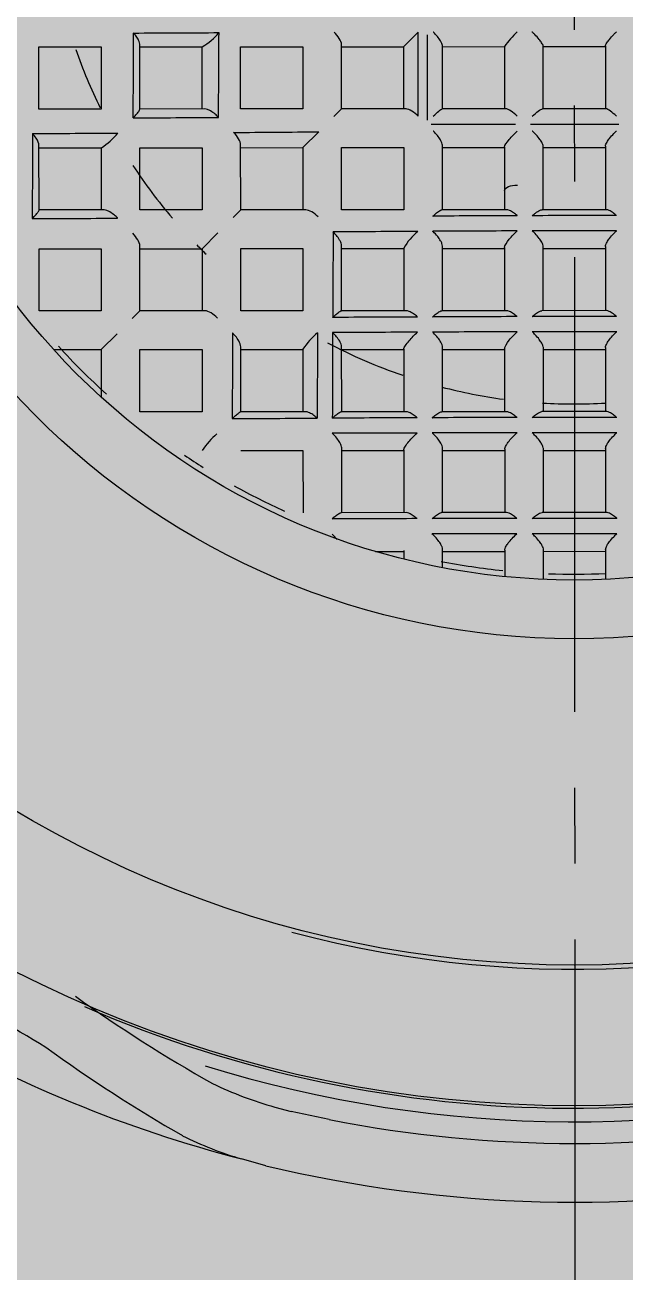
# Model space of a CAD drawing. Header units: millimetres. Extents: x 307301 to 459443, y -2888111 to -2805601.
# Drawn here: x 322624.51 to 322629.46, y -2813144.45 to -2813134.17 of the extents above; entities that cross this region are included whole.
import ezdxf

# ---------------------------------------------------------------- set-up
doc = ezdxf.new("R2010")
doc.units = ezdxf.units.MM
doc.header["$LTSCALE"] = 10
doc.header["$MEASUREMENT"] = 0
doc.linetypes.add('CENTER2', pattern=[1.125, 0.75, -0.125, 0.125, -0.125])
for name, color, linetype in [('$DDT_AUDIT_GENERATED_(131)', 7, 'Continuous'), ('$DDT_AUDIT_GENERATED_(159)', 7, 'Continuous'), ('$DDT_AUDIT_GENERATED_(15E)', 7, 'Continuous'), ('$DDT_AUDIT_GENERATED_(224)', 7, 'Continuous'), ('$DDT_AUDIT_GENERATED_(77)', 7, 'Continuous'), ('$DDT_AUDIT_GENERATED_(7E)', 7, 'Continuous'), ('$DDT_AUDIT_GENERATED_(901)', 7, 'Continuous'), ('$DDT_AUDIT_GENERATED_(E33)', 7, 'Continuous'), ('BMA  furniture', 6, 'Continuous'), ('Default', 7, 'Continuous'), ('Furniture - Plan', 3, 'Continuous')]:
    doc.layers.add(name, color=color, linetype=linetype)

# ---------------------------------------------------------------- blocks, each defined once
blk = doc.blocks.new('TUFTUFTU')
at = {"layer": 'Furniture - Plan', "ltscale": 0.01}
h = blk.add_hatch(color=250, dxfattribs=at)
h.dxf.hatch_style = 1
h.set_gradient(color1=(51, 51, 51), color2=(105, 105, 105), one_color=1, tint=0.41, name='INVCYLINDER')
edge = h.paths.add_edge_path()
edge.add_arc((1413476.938, -245799), 296.526, 0, 360)
at = {"layer": '$DDT_AUDIT_GENERATED_(131)', "color": 6, "linetype": 'Continuous'}
for radius, start, end in [(20.547, 342.7617, 16.6791), (11.517, 357.8745, 2.6032), (11.517, 348.9983, 354.1368), (11.517, 330.839, 335.462), (11.517, 326.0609, 327.886), (11.517, 312.3534, 317.9087)]:
    blk.add_arc((1413476.938, -245799), radius, start, end, dxfattribs=at)
at = {"layer": '$DDT_AUDIT_GENERATED_(159)', "color": 6, "linetype": 'Continuous'}
for start, end in [(356.5518, 3.3828), (345.4677, 352.2986), (332.1456, 341.0321), (314.3366, 315.7705), (303.2509, 310.4188), (289.192, 296.0635)]:
    blk.add_arc((1413476.938, -245799), 8.71, start, end, dxfattribs=at)
at = {"layer": '$DDT_AUDIT_GENERATED_(15E)', "color": 3, "linetype": 'Continuous'}
for radius in [295.946, 295.558]:
    blk.add_circle((1413476.938, -245799), radius, dxfattribs=at)
at = {"layer": '$DDT_AUDIT_GENERATED_(224)', "color": 3, "linetype": 'Continuous'}
for radius in [300, 296.526, 296.132]:
    blk.add_circle((1413476.938, -245799), radius, dxfattribs=at)
at = {"layer": '$DDT_AUDIT_GENERATED_(77)', "color": 6, "linetype": 'Continuous'}
for radius in [20.285, 17.962, 12.581]:
    blk.add_circle((1413476.938, -245799), radius, dxfattribs=at)
for radius, start, end in [(18.03, 345.0261, 285.0261), (20.323, 336.5698, 22.8533)]:
    blk.add_arc((1413476.938, -245799), radius, start, end, dxfattribs=at)
at = {"layer": '$DDT_AUDIT_GENERATED_(7E)', "color": 6, "linetype": 'Continuous'}
for p, q in [((1413497.448, -245803.042), (1413497.314, -245803.671)), ((1413497.242, -245803.939), (1413497.314, -245803.671)), ((1413498.209, -245804.091), (1413498.331, -245803.551)), ((1413498.209, -245804.091), (1413498.097, -245804.49))]:
    blk.add_line(p, q, dxfattribs=at)
for radius in [62.905, 61.937]:
    blk.add_circle((1413476.938, -245799), radius, dxfattribs=at)
for centre, radius, start, end in [((1413476.938, -245799), 21.872, 347.9893, 12.0628), ((1413476.938, -245799), 20.904, 348.8514, 11.2007), ((1413491.172, -245802.242), 6.303, 334.3562, 344.3815), ((1413476.938, -245799), 21.86, 314.5973, 345.4548), ((1413492.276, -245802.766), 6.071, 333.5983, 343.5089), ((1413474.523, -245792.359), 25.646, 324.5503, 330.5445), ((1413475.424, -245792.652), 25.71, 324.1255, 330.1068), ((1413533.217, -245830.019), 43.166, 148.8954, 151.5065)]:
    blk.add_arc(centre, radius, start, end, dxfattribs=at)
at = {"layer": '$DDT_AUDIT_GENERATED_(901)', "color": 6, "linetype": 'Continuous'}
for p, q in [((1413481.032, -245799.722), (1413481.032, -245798.266)), ((1413479.745, -245798.486), (1413480.78, -245798.485)), ((1413479.755, -245799.512), (1413479.754, -245798.486)), ((1413480.78, -245798.475), (1413480.781, -245799.521)), ((1413481.397, -245798.485), (1413482.175, -245798.485)), ((1413481.419, -245799.511), (1413481.419, -245798.485)), ((1413482.175, -245798.485), (1413482.445, -245798.485)), ((1413482.445, -245798.464), (1413482.445, -245799.531)), ((1413483.053, -245798.484), (1413484.109, -245798.484)), ((1413483.084, -245799.51), (1413483.084, -245798.484)), ((1413484.109, -245798.462), (1413484.11, -245799.532)), ((1413484.718, -245798.484), (1413485.774, -245798.483)), ((1413484.749, -245799.509), (1413484.748, -245798.484)), ((1413485.774, -245798.461), (1413485.774, -245799.532)), ((1413486.384, -245798.483), (1413487.439, -245798.482)), ((1413486.413, -245799.509), (1413486.413, -245798.483)), ((1413487.439, -245798.459), (1413487.439, -245799.531)), ((1413488.049, -245798.482), (1413488.545, -245798.482)), ((1413488.078, -245799.508), (1413488.077, -245798.482)), ((1413480.781, -245799.511), (1413479.745, -245799.512)), ((1413482.175, -245799.511), (1413481.397, -245799.511)), ((1413482.445, -245799.51), (1413482.175, -245799.511)), ((1413484.11, -245799.51), (1413483.053, -245799.51)), ((1413485.774, -245799.509), (1413484.719, -245799.509)), ((1413487.439, -245799.508), (1413486.384, -245799.509)), ((1413488.545, -245799.508), (1413488.049, -245799.508)), ((1413481.033, -245801.359), (1413481.033, -245799.967)), ((1413479.753, -245800.15), (1413480.781, -245800.15)), ((1413479.756, -245801.176), (1413479.755, -245800.15)), ((1413480.781, -245800.128), (1413480.782, -245801.178)), ((1413481.41, -245800.15), (1413482.135, -245800.149)), ((1413481.42, -245801.176), (1413481.42, -245800.15)), ((1413482.135, -245800.149), (1413482.446, -245800.149)), ((1413482.446, -245800.115), (1413482.446, -245801.183)), ((1413483.067, -245800.149), (1413484.11, -245800.148)), ((1413483.085, -245801.175), (1413483.084, -245800.149)), ((1413484.11, -245800.116), (1413484.111, -245801.186)), ((1413484.73, -245800.148), (1413485.775, -245800.148)), ((1413484.749, -245801.174), (1413484.749, -245800.148)), ((1413485.775, -245800.116), (1413485.775, -245801.187)), ((1413486.393, -245800.147), (1413487.439, -245800.147)), ((1413486.414, -245801.173), (1413486.413, -245800.147)), ((1413487.439, -245800.116), (1413487.44, -245801.188)), ((1413488.057, -245800.147), (1413488.499, -245800.146)), ((1413488.079, -245801.172), (1413488.078, -245800.147)), ((1413480.782, -245801.176), (1413479.734, -245801.176)), ((1413481.662, -245801.175), (1413481.381, -245801.176)), ((1413482.446, -245801.175), (1413481.662, -245801.175)), ((1413484.111, -245801.174), (1413483.044, -245801.175)), ((1413485.775, -245801.174), (1413484.711, -245801.174)), ((1413487.44, -245801.173), (1413486.377, -245801.173)), ((1413488.352, -245801.172), (1413488.043, -245801.173)), ((1413479.559, -245801.428), (1413480.97, -245801.427)), ((1413480.901, -245801.573), (1413479.514, -245801.574)), ((1413479.756, -245801.815), (1413479.514, -245801.574)), ((1413479.756, -245801.815), (1413480.782, -245801.815)), ((1413479.756, -245802.841), (1413479.756, -245801.815)), ((1413480.782, -245801.776), (1413480.782, -245802.409)), ((1413481.421, -245801.814), (1413482.446, -245801.814)), ((1413481.421, -245802.84), (1413481.421, -245801.814)), ((1413482.446, -245801.814), (1413482.447, -245802.84)), ((1413483.078, -245801.813), (1413484.111, -245801.813)), ((1413483.086, -245802.839), (1413483.085, -245801.813)), ((1413484.111, -245801.772), (1413484.111, -245802.843)), ((1413484.74, -245801.813), (1413485.776, -245801.812)), ((1413484.75, -245802.839), (1413484.75, -245801.813)), ((1413485.775, -245801.773), (1413485.776, -245802.845)), ((1413486.402, -245801.812), (1413487.44, -245801.812)), ((1413486.415, -245802.838), (1413486.414, -245801.812)), ((1413487.44, -245801.774), (1413487.441, -245802.847)), ((1413488.065, -245801.811), (1413488.206, -245801.811)), ((1413488.079, -245802.281), (1413488.079, -245801.811)), ((1413480.782, -245802.409), (1413480.782, -245802.84)), ((1413480.351, -245802.841), (1413479.718, -245802.841)), ((1413480.782, -245802.84), (1413480.351, -245802.841)), ((1413480.907, -245802.965), (1413480.782, -245802.84)), ((1413482.447, -245802.84), (1413481.421, -245802.84)), ((1413484.111, -245802.839), (1413483.039, -245802.839)), ((1413485.776, -245802.838), (1413484.706, -245802.839)), ((1413487.441, -245802.837), (1413486.372, -245802.838)), ((1413481.421, -245803.479), (1413481.159, -245803.217)), ((1413479.757, -245803.48), (1413480.783, -245803.479)), ((1413479.757, -245804.505), (1413479.757, -245803.48)), ((1413480.783, -245803.479), (1413480.783, -245804.505)), ((1413481.421, -245803.479), (1413482.447, -245803.478)), ((1413481.422, -245804.505), (1413481.421, -245803.479)), ((1413482.447, -245803.431), (1413482.448, -245804.504)), ((1413483.086, -245803.478), (1413484.112, -245803.478)), ((1413483.086, -245804.504), (1413483.086, -245803.478)), ((1413484.112, -245803.478), (1413484.112, -245804.503)), ((1413484.747, -245803.477), (1413485.776, -245803.477)), ((1413484.751, -245804.503), (1413484.75, -245803.477)), ((1413485.776, -245803.433), (1413485.777, -245804.505)), ((1413486.415, -245803.477), (1413487.441, -245803.476)), ((1413486.415, -245804.502), (1413486.415, -245803.477)), ((1413480.783, -245804.505), (1413479.757, -245804.505)), ((1413482.448, -245804.504), (1413481.374, -245804.505)), ((1413482.573, -245804.629), (1413482.448, -245804.504)), ((1413484.112, -245804.503), (1413483.086, -245804.504)), ((1413485.777, -245804.503), (1413484.703, -245804.503)), ((1413483.087, -245805.143), (1413482.825, -245804.881)), ((1413479.758, -245806.17), (1413479.757, -245805.137)), ((1413479.757, -245805.144), (1413480.783, -245805.144)), ((1413480.783, -245805.097), (1413480.784, -245806.17)), ((1413481.422, -245805.143), (1413482.448, -245805.143)), ((1413481.423, -245806.169), (1413481.422, -245805.143)), ((1413482.448, -245805.143), (1413482.448, -245806.169)), ((1413483.087, -245805.143), (1413484.112, -245805.142)), ((1413483.087, -245806.168), (1413483.087, -245805.143)), ((1413484.112, -245805.094), (1413484.113, -245806.168)), ((1413484.751, -245805.142), (1413485.777, -245805.141)), ((1413484.752, -245806.168), (1413484.751, -245805.142)), ((1413485.777, -245805.141), (1413485.778, -245806.167)), ((1413480.788, -245806.17), (1413479.717, -245806.17)), ((1413482.448, -245806.169), (1413481.423, -245806.169)), ((1413484.113, -245806.168), (1413483.039, -245806.168)), ((1413484.238, -245806.293), (1413484.113, -245806.168)), ((1413485.778, -245806.167), (1413484.752, -245806.168)), ((1413484.752, -245806.806), (1413484.49, -245806.545)), ((1413481.423, -245807.834), (1413481.423, -245806.804)), ((1413482.449, -245806.76), (1413482.449, -245807.833)), ((1413479.758, -245806.809), (1413480.784, -245806.808)), ((1413479.759, -245807.835), (1413479.758, -245806.809)), ((1413480.784, -245806.808), (1413480.785, -245807.834)), ((1413481.423, -245806.808), (1413482.449, -245806.807)), ((1413483.087, -245806.807), (1413484.113, -245806.807)), ((1413483.088, -245807.833), (1413483.087, -245806.807)), ((1413484.113, -245806.807), (1413484.114, -245807.833)), ((1413484.752, -245806.806), (1413485.539, -245806.806)), ((1413484.752, -245807.593), (1413484.752, -245806.806)), ((1413484.114, -245807.833), (1413483.088, -245807.833)), ((1413480.785, -245807.834), (1413479.759, -245807.835)), ((1413482.452, -245807.833), (1413481.379, -245807.834))]:
    blk.add_line(p, q, dxfattribs=at)
for centre, radius, start, end in [((1413814.948, -245798.846), 332.406, 179.90633, 180.14577), ((1413844.993, -245798.833), 362.199, 179.9161, 180.136), ((1414038.008, -245798.745), 553.802, 179.95392, 180.09819), ((1414076.708, -245798.727), 592.25, 179.958571, 180.093534), ((1414318.328, -245798.617), 832.457, 179.977948, 180.074158), ((1414365.684, -245798.596), 879.562, 179.980511, 180.071595), ((1414655.908, -245798.464), 1168.373, 179.991721, 180.060385), ((1414711.92, -245798.439), 1224.133, 179.993278, 180.058828), ((1413480.541, -245799.016), 1.382, 221.9589, 235.2143), ((1413967.947, -245798.293), 485.406, 180.19433, 180.35862), ((1413995.676, -245798.325), 512.884, 180.18039, 180.33595), ((1414180.183, -245798.405), 695.977, 180.126546, 180.241453), ((1414217.927, -245798.407), 733.47, 180.119953, 180.229024), ((1414455.6, -245798.376), 969.73, 180.09261, 180.175244), ((1414502.469, -245798.365), 1016.347, 180.089011, 180.167875), ((1414790.533, -245798.277), 1302.998, 180.073326, 180.134915), ((1414846.264, -245798.258), 1358.477, 180.071156, 180.130241), ((1415280.72, -245790.579), 1797.951, 180.350594, 180.395135), ((1413483.576, -245800.945), 1.001, 219.4629, 240.2045), ((1414950.998, -245795.016), 1466.799, 180.256692, 180.311337), ((1414948.762, -245795.353), 1464.311, 180.24395, 180.298697), ((1415050.24, -245796.462), 1564.372, 180.187877, 180.239169), ((1415082.081, -245796.576), 1595.962, 180.180084, 180.230369), ((1415310.697, -245796.983), 1823.164, 180.144928, 180.188983), ((1413488.494, -244824.81), 978.185, 269.667209, 269.749692), ((1413490.205, -244434.021), 1368.978, 269.760007, 269.819025), ((1413488.34, -245803.486), 0.732, 128.4799, 138.1342), ((1412543.76, -245811.196), 937.434, 0.401846, 0.487663), ((1413490.703, -244339.098), 1464.152, 269.756176, 269.811348), ((1413485.367, -245802.495), 1.162, 219.6562, 237.7323), ((1413492.236, -244057.567), 1747.089, 269.745654, 269.79185), ((1412621.074, -245809.949), 858.465, 0.245407, 0.339537), ((1413470.159, -247602.689), 1797.851, 89.65697, 89.701513), ((1413478.889, -245805.636), 1.001, 29.8476, 50.5892), ((1412458.75, -245811.705), 1022.195, 0.304189, 0.383121), ((1413487.213, -245803.979), 1.411, 220.5105, 235.4572), ((1413474.294, -247273.112), 1466.849, 89.74077, 89.795413), ((1412085.775, -245813.771), 1395.425, 0.239399, 0.297288), ((1413480.441, -245807.425), 1.162, 32.3198, 50.3959), ((1411694.667, -245816.083), 1787.943, 0.260784, 0.305924)]:
    blk.add_arc(centre, radius, start, end, dxfattribs=at)
at = {"layer": '$DDT_AUDIT_GENERATED_(901)', "color": 6, "linetype": 'Continuous', "extrusion": (0, 0, -1)}
blk.add_ellipse((1413482.135, -245799.956), major_axis=(0, -0.194), ratio=0.493745, start_param=0, end_param=1.66158, dxfattribs=at)
at = {"layer": '$DDT_AUDIT_GENERATED_(901)', "color": 6, "linetype": 'Continuous'}
for points, knots in [([(1413479.745, -245798.486), (1413479.739, -245798.486), (1413479.731, -245798.483), (1413479.722, -245798.479), (1413479.712, -245798.474), (1413479.701, -245798.468), (1413479.69, -245798.46), (1413479.673, -245798.448), (1413479.654, -245798.434), (1413479.635, -245798.419), (1413479.609, -245798.397), (1413479.582, -245798.373), (1413479.556, -245798.348), (1413479.542, -245798.335), (1413479.529, -245798.321), (1413479.515, -245798.308), (1413479.515, -245798.307), (1413479.514, -245798.306), (1413479.513, -245798.305)], [0, 0, 0, 0, 0.151404, 0.151404, 0.151404, 0.301338, 0.301338, 0.301338, 0.522087, 0.522087, 0.522087, 0.829533, 0.829533, 0.829533, 0.989116, 0.989116, 0.989116, 1, 1, 1, 1]), ([(1413480.9, -245798.305), (1413480.868, -245798.339), (1413480.84, -245798.372), (1413480.796, -245798.433), (1413480.78, -245798.46), (1413480.78, -245798.475)], [0, 0, 0, 0, 0.5, 0.5, 1, 1, 1, 1]), ([(1413481.397, -245798.485), (1413481.388, -245798.485), (1413481.378, -245798.483), (1413481.366, -245798.478), (1413481.354, -245798.473), (1413481.341, -245798.467), (1413481.328, -245798.459), (1413481.309, -245798.447), (1413481.288, -245798.433), (1413481.268, -245798.418), (1413481.241, -245798.396), (1413481.213, -245798.372), (1413481.188, -245798.347), (1413481.175, -245798.334), (1413481.162, -245798.321), (1413481.149, -245798.307), (1413481.149, -245798.306), (1413481.148, -245798.306), (1413481.147, -245798.305)], [0, 0, 0, 0, 0.152296, 0.152296, 0.152296, 0.303133, 0.303133, 0.303133, 0.524406, 0.524406, 0.524406, 0.830898, 0.830898, 0.830898, 0.989077, 0.989077, 0.989077, 1, 1, 1, 1]), ([(1413482.542, -245798.303), (1413482.542, -245798.304), (1413482.541, -245798.305), (1413482.54, -245798.306), (1413482.525, -245798.323), (1413482.511, -245798.34), (1413482.498, -245798.357), (1413482.481, -245798.381), (1413482.466, -245798.404), (1413482.457, -245798.424), (1413482.449, -245798.439), (1413482.445, -245798.453), (1413482.445, -245798.464)], [0, 0, 0, 0, 0.014552, 0.014552, 0.014552, 0.296996, 0.296996, 0.296996, 0.698185, 0.698185, 0.698185, 1, 1, 1, 1]), ([(1413483.053, -245798.484), (1413483.043, -245798.484), (1413483.031, -245798.482), (1413483.019, -245798.477), (1413483.006, -245798.473), (1413482.992, -245798.466), (1413482.978, -245798.458), (1413482.958, -245798.447), (1413482.937, -245798.433), (1413482.917, -245798.417), (1413482.889, -245798.396), (1413482.862, -245798.372), (1413482.837, -245798.348), (1413482.823, -245798.334), (1413482.809, -245798.32), (1413482.796, -245798.305), (1413482.795, -245798.304), (1413482.795, -245798.303), (1413482.794, -245798.302)], [0, 0, 0, 0, 0.151079, 0.151079, 0.151079, 0.300732, 0.300732, 0.300732, 0.51881, 0.51881, 0.51881, 0.818547, 0.818547, 0.818547, 0.989051, 0.989051, 0.989051, 1, 1, 1, 1]), ([(1413484.207, -245798.3), (1413484.206, -245798.3), (1413484.205, -245798.301), (1413484.204, -245798.302), (1413484.189, -245798.32), (1413484.175, -245798.337), (1413484.163, -245798.354), (1413484.145, -245798.378), (1413484.131, -245798.401), (1413484.121, -245798.421), (1413484.114, -245798.437), (1413484.109, -245798.451), (1413484.109, -245798.462)], [0, 0, 0, 0, 0.0146, 0.0146, 0.0146, 0.296351, 0.296351, 0.296351, 0.697247, 0.697247, 0.697247, 1, 1, 1, 1]), ([(1413484.718, -245798.484), (1413484.709, -245798.484), (1413484.697, -245798.481), (1413484.685, -245798.477), (1413484.672, -245798.472), (1413484.659, -245798.466), (1413484.645, -245798.458), (1413484.625, -245798.447), (1413484.604, -245798.433), (1413484.584, -245798.417), (1413484.557, -245798.397), (1413484.53, -245798.373), (1413484.505, -245798.349), (1413484.49, -245798.334), (1413484.475, -245798.318), (1413484.461, -245798.302), (1413484.46, -245798.301), (1413484.459, -245798.3), (1413484.458, -245798.299)], [0, 0, 0, 0, 0.148561, 0.148561, 0.148561, 0.295756, 0.295756, 0.295756, 0.509003, 0.509003, 0.509003, 0.80311, 0.80311, 0.80311, 0.989148, 0.989148, 0.989148, 1, 1, 1, 1]), ([(1413485.871, -245798.297), (1413485.87, -245798.298), (1413485.869, -245798.299), (1413485.869, -245798.3), (1413485.854, -245798.317), (1413485.84, -245798.335), (1413485.827, -245798.351), (1413485.81, -245798.375), (1413485.795, -245798.399), (1413485.786, -245798.419), (1413485.778, -245798.435), (1413485.774, -245798.449), (1413485.774, -245798.461)], [0, 0, 0, 0, 0.014628, 0.014628, 0.014628, 0.296243, 0.296243, 0.296243, 0.696776, 0.696776, 0.696776, 1, 1, 1, 1]), ([(1413486.384, -245798.483), (1413486.374, -245798.483), (1413486.363, -245798.48), (1413486.351, -245798.476), (1413486.338, -245798.471), (1413486.325, -245798.465), (1413486.311, -245798.457), (1413486.291, -245798.446), (1413486.271, -245798.432), (1413486.251, -245798.417), (1413486.224, -245798.397), (1413486.197, -245798.373), (1413486.172, -245798.349), (1413486.156, -245798.333), (1413486.14, -245798.316), (1413486.125, -245798.3), (1413486.124, -245798.299), (1413486.123, -245798.298), (1413486.123, -245798.297)], [0, 0, 0, 0, 0.146971, 0.146971, 0.146971, 0.292613, 0.292613, 0.292613, 0.502793, 0.502793, 0.502793, 0.793256, 0.793256, 0.793256, 0.98921, 0.98921, 0.98921, 1, 1, 1, 1]), ([(1413487.535, -245798.295), (1413487.535, -245798.296), (1413487.534, -245798.297), (1413487.533, -245798.298), (1413487.518, -245798.315), (1413487.504, -245798.333), (1413487.492, -245798.35), (1413487.474, -245798.374), (1413487.46, -245798.397), (1413487.45, -245798.418), (1413487.443, -245798.433), (1413487.439, -245798.448), (1413487.439, -245798.459)], [0, 0, 0, 0, 0.014647, 0.014647, 0.014647, 0.296301, 0.296301, 0.296301, 0.696508, 0.696508, 0.696508, 1, 1, 1, 1]), ([(1413488.049, -245798.482), (1413488.04, -245798.482), (1413488.028, -245798.48), (1413488.016, -245798.475), (1413488.004, -245798.471), (1413487.99, -245798.464), (1413487.977, -245798.457), (1413487.957, -245798.446), (1413487.937, -245798.432), (1413487.917, -245798.417), (1413487.89, -245798.396), (1413487.863, -245798.373), (1413487.839, -245798.349), (1413487.821, -245798.332), (1413487.805, -245798.315), (1413487.79, -245798.298), (1413487.789, -245798.297), (1413487.788, -245798.296), (1413487.787, -245798.295)], [0, 0, 0, 0, 0.145875, 0.145875, 0.145875, 0.290449, 0.290449, 0.290449, 0.498511, 0.498511, 0.498511, 0.786425, 0.786425, 0.786425, 0.989253, 0.989253, 0.989253, 1, 1, 1, 1]), ([(1413479.745, -245799.512), (1413479.74, -245799.512), (1413479.732, -245799.514), (1413479.722, -245799.519), (1413479.713, -245799.523), (1413479.702, -245799.53), (1413479.69, -245799.538), (1413479.673, -245799.549), (1413479.654, -245799.564), (1413479.635, -245799.579), (1413479.609, -245799.601), (1413479.582, -245799.625), (1413479.556, -245799.65), (1413479.543, -245799.663), (1413479.529, -245799.676), (1413479.516, -245799.69), (1413479.515, -245799.691), (1413479.514, -245799.692), (1413479.513, -245799.692)], [0, 0, 0, 0, 0.151404, 0.151404, 0.151404, 0.301338, 0.301338, 0.301338, 0.522087, 0.522087, 0.522087, 0.829533, 0.829533, 0.829533, 0.989116, 0.989116, 0.989116, 1, 1, 1, 1]), ([(1413480.9, -245799.692), (1413480.869, -245799.658), (1413480.841, -245799.624), (1413480.797, -245799.564), (1413480.781, -245799.536), (1413480.781, -245799.521)], [0, 0, 0, 0, 0.5, 0.5, 1, 1, 1, 1]), ([(1413481.397, -245799.511), (1413481.389, -245799.511), (1413481.378, -245799.514), (1413481.367, -245799.518), (1413481.355, -245799.523), (1413481.342, -245799.529), (1413481.329, -245799.537), (1413481.309, -245799.549), (1413481.289, -245799.563), (1413481.269, -245799.579), (1413481.241, -245799.6), (1413481.214, -245799.624), (1413481.188, -245799.649), (1413481.175, -245799.662), (1413481.162, -245799.676), (1413481.15, -245799.689), (1413481.149, -245799.69), (1413481.148, -245799.691), (1413481.147, -245799.692)], [0, 0, 0, 0, 0.152296, 0.152296, 0.152296, 0.303133, 0.303133, 0.303133, 0.524406, 0.524406, 0.524406, 0.830898, 0.830898, 0.830898, 0.989077, 0.989077, 0.989077, 1, 1, 1, 1]), ([(1413482.543, -245799.692), (1413482.542, -245799.691), (1413482.541, -245799.69), (1413482.541, -245799.689), (1413482.525, -245799.672), (1413482.511, -245799.655), (1413482.499, -245799.638), (1413482.481, -245799.614), (1413482.467, -245799.591), (1413482.457, -245799.571), (1413482.45, -245799.556), (1413482.445, -245799.542), (1413482.445, -245799.531)], [0, 0, 0, 0, 0.014552, 0.014552, 0.014552, 0.296996, 0.296996, 0.296996, 0.698185, 0.698185, 0.698185, 1, 1, 1, 1]), ([(1413483.053, -245799.51), (1413483.044, -245799.51), (1413483.032, -245799.513), (1413483.019, -245799.517), (1413483.006, -245799.522), (1413482.993, -245799.529), (1413482.979, -245799.536), (1413482.958, -245799.548), (1413482.937, -245799.562), (1413482.917, -245799.577), (1413482.889, -245799.598), (1413482.862, -245799.622), (1413482.837, -245799.647), (1413482.823, -245799.661), (1413482.81, -245799.675), (1413482.797, -245799.69), (1413482.796, -245799.691), (1413482.795, -245799.692), (1413482.794, -245799.692)], [0, 0, 0, 0, 0.151079, 0.151079, 0.151079, 0.300732, 0.300732, 0.300732, 0.51881, 0.51881, 0.51881, 0.818547, 0.818547, 0.818547, 0.989051, 0.989051, 0.989051, 1, 1, 1, 1]), ([(1413484.207, -245799.694), (1413484.206, -245799.693), (1413484.206, -245799.692), (1413484.205, -245799.691), (1413484.19, -245799.674), (1413484.176, -245799.657), (1413484.163, -245799.64), (1413484.146, -245799.616), (1413484.131, -245799.593), (1413484.122, -245799.572), (1413484.114, -245799.557), (1413484.11, -245799.542), (1413484.11, -245799.532)], [0, 0, 0, 0, 0.0146, 0.0146, 0.0146, 0.296351, 0.296351, 0.296351, 0.697247, 0.697247, 0.697247, 1, 1, 1, 1]), ([(1413484.719, -245799.509), (1413484.71, -245799.509), (1413484.698, -245799.512), (1413484.685, -245799.517), (1413484.673, -245799.521), (1413484.659, -245799.528), (1413484.645, -245799.535), (1413484.626, -245799.547), (1413484.605, -245799.561), (1413484.585, -245799.576), (1413484.557, -245799.597), (1413484.53, -245799.62), (1413484.506, -245799.644), (1413484.49, -245799.66), (1413484.475, -245799.676), (1413484.461, -245799.691), (1413484.46, -245799.692), (1413484.46, -245799.693), (1413484.459, -245799.694)], [0, 0, 0, 0, 0.148561, 0.148561, 0.148561, 0.295756, 0.295756, 0.295756, 0.509003, 0.509003, 0.509003, 0.80311, 0.80311, 0.80311, 0.989148, 0.989148, 0.989148, 1, 1, 1, 1]), ([(1413485.872, -245799.695), (1413485.871, -245799.694), (1413485.87, -245799.693), (1413485.869, -245799.692), (1413485.854, -245799.675), (1413485.84, -245799.657), (1413485.828, -245799.641), (1413485.81, -245799.617), (1413485.796, -245799.593), (1413485.786, -245799.573), (1413485.779, -245799.557), (1413485.774, -245799.543), (1413485.774, -245799.532)], [0, 0, 0, 0, 0.014628, 0.014628, 0.014628, 0.296243, 0.296243, 0.296243, 0.696776, 0.696776, 0.696776, 1, 1, 1, 1]), ([(1413486.384, -245799.509), (1413486.375, -245799.509), (1413486.363, -245799.511), (1413486.351, -245799.516), (1413486.339, -245799.52), (1413486.325, -245799.527), (1413486.311, -245799.534), (1413486.292, -245799.546), (1413486.271, -245799.559), (1413486.251, -245799.574), (1413486.224, -245799.595), (1413486.197, -245799.619), (1413486.173, -245799.642), (1413486.156, -245799.659), (1413486.14, -245799.675), (1413486.126, -245799.692), (1413486.125, -245799.693), (1413486.124, -245799.694), (1413486.123, -245799.695)], [0, 0, 0, 0, 0.146971, 0.146971, 0.146971, 0.292613, 0.292613, 0.292613, 0.502793, 0.502793, 0.502793, 0.793256, 0.793256, 0.793256, 0.98921, 0.98921, 0.98921, 1, 1, 1, 1]), ([(1413487.536, -245799.695), (1413487.535, -245799.694), (1413487.535, -245799.694), (1413487.534, -245799.693), (1413487.519, -245799.675), (1413487.505, -245799.658), (1413487.492, -245799.641), (1413487.475, -245799.617), (1413487.46, -245799.594), (1413487.451, -245799.573), (1413487.444, -245799.557), (1413487.439, -245799.543), (1413487.439, -245799.531)], [0, 0, 0, 0, 0.014647, 0.014647, 0.014647, 0.296301, 0.296301, 0.296301, 0.696508, 0.696508, 0.696508, 1, 1, 1, 1]), ([(1413488.049, -245799.508), (1413488.04, -245799.508), (1413488.029, -245799.51), (1413488.016, -245799.515), (1413488.004, -245799.519), (1413487.991, -245799.526), (1413487.977, -245799.534), (1413487.957, -245799.545), (1413487.937, -245799.558), (1413487.917, -245799.573), (1413487.89, -245799.594), (1413487.864, -245799.617), (1413487.839, -245799.641), (1413487.822, -245799.658), (1413487.805, -245799.675), (1413487.79, -245799.693), (1413487.789, -245799.694), (1413487.789, -245799.694), (1413487.788, -245799.695)], [0, 0, 0, 0, 0.145875, 0.145875, 0.145875, 0.290449, 0.290449, 0.290449, 0.498511, 0.498511, 0.498511, 0.786425, 0.786425, 0.786425, 0.989253, 0.989253, 0.989253, 1, 1, 1, 1]), ([(1413480.901, -245799.939), (1413480.869, -245799.973), (1413480.84, -245800.008), (1413480.796, -245800.075), (1413480.781, -245800.107), (1413480.781, -245800.128)], [0, 0, 0, 0, 0.5, 0.5, 1, 1, 1, 1]), ([(1413481.41, -245800.15), (1413481.388, -245800.15), (1413481.335, -245800.113), (1413481.237, -245800.03), (1413481.189, -245799.984), (1413481.148, -245799.939)], [0, 0, 0, 0, 0.5, 0.5, 1, 1, 1, 1]), ([(1413482.544, -245799.94), (1413482.543, -245799.94), (1413482.542, -245799.941), (1413482.541, -245799.942), (1413482.525, -245799.961), (1413482.51, -245799.98), (1413482.497, -245799.998), (1413482.48, -245800.022), (1413482.466, -245800.046), (1413482.457, -245800.068), (1413482.45, -245800.085), (1413482.446, -245800.102), (1413482.446, -245800.115)], [0, 0, 0, 0, 0.01499, 0.01499, 0.01499, 0.31191, 0.31191, 0.31191, 0.698733, 0.698733, 0.698733, 1, 1, 1, 1]), ([(1413483.067, -245800.149), (1413483.039, -245800.149), (1413482.982, -245800.112), (1413482.882, -245800.031), (1413482.834, -245799.985), (1413482.795, -245799.94)], [0, 0, 0, 0, 0.5, 0.5, 1, 1, 1, 1]), ([(1413484.208, -245799.942), (1413484.207, -245799.943), (1413484.206, -245799.944), (1413484.205, -245799.945), (1413484.189, -245799.963), (1413484.175, -245799.982), (1413484.162, -245800), (1413484.145, -245800.024), (1413484.131, -245800.048), (1413484.122, -245800.07), (1413484.115, -245800.087), (1413484.11, -245800.103), (1413484.11, -245800.116)], [0, 0, 0, 0, 0.014954, 0.014954, 0.014954, 0.307284, 0.307284, 0.307284, 0.69736, 0.69736, 0.69736, 1, 1, 1, 1]), ([(1413484.73, -245800.148), (1413484.701, -245800.148), (1413484.644, -245800.113), (1413484.545, -245800.033), (1413484.498, -245799.987), (1413484.459, -245799.943)], [0, 0, 0, 0, 0.5, 0.5, 1, 1, 1, 1]), ([(1413485.872, -245799.944), (1413485.871, -245799.945), (1413485.87, -245799.946), (1413485.87, -245799.947), (1413485.854, -245799.965), (1413485.84, -245799.983), (1413485.827, -245800.001), (1413485.81, -245800.025), (1413485.796, -245800.049), (1413485.786, -245800.071), (1413485.779, -245800.088), (1413485.775, -245800.103), (1413485.775, -245800.116)], [0, 0, 0, 0, 0.014924, 0.014924, 0.014924, 0.304806, 0.304806, 0.304806, 0.696698, 0.696698, 0.696698, 1, 1, 1, 1]), ([(1413486.393, -245800.147), (1413486.386, -245800.147), (1413486.376, -245800.145), (1413486.366, -245800.141), (1413486.355, -245800.137), (1413486.343, -245800.131), (1413486.331, -245800.124), (1413486.314, -245800.114), (1413486.296, -245800.102), (1413486.278, -245800.089), (1413486.254, -245800.071), (1413486.229, -245800.05), (1413486.206, -245800.028), (1413486.177, -245800.002), (1413486.15, -245799.974), (1413486.126, -245799.947), (1413486.125, -245799.946), (1413486.124, -245799.945), (1413486.124, -245799.944)], [0, 0, 0, 0, 0.129049, 0.129049, 0.129049, 0.257259, 0.257259, 0.257259, 0.432473, 0.432473, 0.432473, 0.68013, 0.68013, 0.68013, 0.989883, 0.989883, 0.989883, 1, 1, 1, 1]), ([(1413487.536, -245799.945), (1413487.536, -245799.946), (1413487.535, -245799.947), (1413487.534, -245799.947), (1413487.519, -245799.965), (1413487.504, -245799.984), (1413487.492, -245800.001), (1413487.475, -245800.025), (1413487.46, -245800.049), (1413487.451, -245800.071), (1413487.444, -245800.088), (1413487.439, -245800.104), (1413487.439, -245800.116)], [0, 0, 0, 0, 0.0149, 0.0149, 0.0149, 0.303312, 0.303312, 0.303312, 0.696338, 0.696338, 0.696338, 1, 1, 1, 1]), ([(1413488.057, -245800.147), (1413488.049, -245800.147), (1413488.04, -245800.144), (1413488.029, -245800.14), (1413488.018, -245800.136), (1413488.006, -245800.13), (1413487.993, -245800.123), (1413487.976, -245800.113), (1413487.958, -245800.101), (1413487.94, -245800.088), (1413487.915, -245800.069), (1413487.891, -245800.048), (1413487.867, -245800.026), (1413487.84, -245800.001), (1413487.814, -245799.974), (1413487.79, -245799.947), (1413487.79, -245799.947), (1413487.789, -245799.946), (1413487.788, -245799.945)], [0, 0, 0, 0, 0.130615, 0.130615, 0.130615, 0.260342, 0.260342, 0.260342, 0.438697, 0.438697, 0.438697, 0.690382, 0.690382, 0.690382, 0.989825, 0.989825, 0.989825, 1, 1, 1, 1]), ([(1413479.734, -245801.176), (1413479.725, -245801.176), (1413479.713, -245801.179), (1413479.701, -245801.185), (1413479.688, -245801.19), (1413479.674, -245801.198), (1413479.659, -245801.207), (1413479.637, -245801.221), (1413479.613, -245801.238), (1413479.59, -245801.257), (1413479.565, -245801.278), (1413479.54, -245801.3), (1413479.517, -245801.324), (1413479.516, -245801.325), (1413479.515, -245801.326), (1413479.514, -245801.327)], [0, 0, 0, 0, 0.190389, 0.190389, 0.190389, 0.378439, 0.378439, 0.378439, 0.674044, 0.674044, 0.674044, 0.987877, 0.987877, 0.987877, 1, 1, 1, 1]), ([(1413480.901, -245801.326), (1413480.87, -245801.293), (1413480.842, -245801.262), (1413480.798, -245801.209), (1413480.782, -245801.186), (1413480.782, -245801.178)], [0, 0, 0, 0, 0.5, 0.5, 1, 1, 1, 1]), ([(1413481.381, -245801.176), (1413481.37, -245801.176), (1413481.355, -245801.179), (1413481.34, -245801.184), (1413481.326, -245801.19), (1413481.31, -245801.197), (1413481.294, -245801.206), (1413481.27, -245801.22), (1413481.245, -245801.238), (1413481.222, -245801.257), (1413481.197, -245801.277), (1413481.173, -245801.3), (1413481.151, -245801.323), (1413481.15, -245801.324), (1413481.149, -245801.325), (1413481.148, -245801.326)], [0, 0, 0, 0, 0.193472, 0.193472, 0.193472, 0.384698, 0.384698, 0.384698, 0.678326, 0.678326, 0.678326, 0.987694, 0.987694, 0.987694, 1, 1, 1, 1]), ([(1413482.55, -245801.331), (1413482.55, -245801.331), (1413482.549, -245801.33), (1413482.548, -245801.329), (1413482.53, -245801.309), (1413482.513, -245801.289), (1413482.498, -245801.271), (1413482.481, -245801.249), (1413482.467, -245801.229), (1413482.457, -245801.213), (1413482.45, -245801.2), (1413482.446, -245801.19), (1413482.446, -245801.183)], [0, 0, 0, 0, 0.013705, 0.013705, 0.013705, 0.340198, 0.340198, 0.340198, 0.720806, 0.720806, 0.720806, 1, 1, 1, 1]), ([(1413483.044, -245801.175), (1413483.032, -245801.175), (1413483.017, -245801.178), (1413483.002, -245801.183), (1413482.988, -245801.188), (1413482.972, -245801.196), (1413482.956, -245801.205), (1413482.933, -245801.218), (1413482.909, -245801.235), (1413482.886, -245801.253), (1413482.857, -245801.276), (1413482.829, -245801.303), (1413482.804, -245801.33), (1413482.803, -245801.331), (1413482.802, -245801.332), (1413482.801, -245801.333)], [0, 0, 0, 0, 0.183182, 0.183182, 0.183182, 0.364326, 0.364326, 0.364326, 0.63811, 0.63811, 0.63811, 0.987958, 0.987958, 0.987958, 1, 1, 1, 1]), ([(1413484.212, -245801.338), (1413484.211, -245801.337), (1413484.211, -245801.336), (1413484.21, -245801.336), (1413484.193, -245801.317), (1413484.177, -245801.298), (1413484.164, -245801.28), (1413484.146, -245801.258), (1413484.132, -245801.237), (1413484.122, -245801.219), (1413484.115, -245801.206), (1413484.111, -245801.194), (1413484.111, -245801.186)], [0, 0, 0, 0, 0.013976, 0.013976, 0.013976, 0.321504, 0.321504, 0.321504, 0.711834, 0.711834, 0.711834, 1, 1, 1, 1]), ([(1413484.711, -245801.174), (1413484.699, -245801.174), (1413484.686, -245801.177), (1413484.671, -245801.182), (1413484.657, -245801.187), (1413484.642, -245801.194), (1413484.627, -245801.203), (1413484.604, -245801.216), (1413484.581, -245801.232), (1413484.558, -245801.249), (1413484.53, -245801.272), (1413484.502, -245801.298), (1413484.477, -245801.324), (1413484.473, -245801.328), (1413484.47, -245801.332), (1413484.466, -245801.336), (1413484.465, -245801.337), (1413484.464, -245801.338), (1413484.464, -245801.339)], [0, 0, 0, 0, 0.173521, 0.173521, 0.173521, 0.345169, 0.345169, 0.345169, 0.602704, 0.602704, 0.602704, 0.939268, 0.939268, 0.939268, 0.988285, 0.988285, 0.988285, 1, 1, 1, 1]), ([(1413485.875, -245801.342), (1413485.874, -245801.342), (1413485.874, -245801.341), (1413485.873, -245801.34), (1413485.857, -245801.321), (1413485.842, -245801.303), (1413485.828, -245801.286), (1413485.811, -245801.263), (1413485.796, -245801.241), (1413485.787, -245801.223), (1413485.78, -245801.209), (1413485.775, -245801.196), (1413485.775, -245801.187)], [0, 0, 0, 0, 0.014142, 0.014142, 0.014142, 0.312027, 0.312027, 0.312027, 0.706914, 0.706914, 0.706914, 1, 1, 1, 1]), ([(1413486.377, -245801.173), (1413486.366, -245801.173), (1413486.353, -245801.176), (1413486.339, -245801.181), (1413486.325, -245801.186), (1413486.31, -245801.193), (1413486.295, -245801.201), (1413486.273, -245801.214), (1413486.251, -245801.229), (1413486.229, -245801.246), (1413486.2, -245801.269), (1413486.173, -245801.294), (1413486.148, -245801.32), (1413486.141, -245801.327), (1413486.135, -245801.333), (1413486.129, -245801.34), (1413486.128, -245801.341), (1413486.128, -245801.342), (1413486.127, -245801.343)], [0, 0, 0, 0, 0.167273, 0.167273, 0.167273, 0.332789, 0.332789, 0.332789, 0.579523, 0.579523, 0.579523, 0.906487, 0.906487, 0.906487, 0.9885, 0.9885, 0.9885, 1, 1, 1, 1]), ([(1413487.539, -245801.345), (1413487.538, -245801.344), (1413487.537, -245801.344), (1413487.537, -245801.343), (1413487.521, -245801.325), (1413487.506, -245801.307), (1413487.493, -245801.29), (1413487.476, -245801.266), (1413487.461, -245801.244), (1413487.451, -245801.225), (1413487.444, -245801.211), (1413487.44, -245801.198), (1413487.44, -245801.188)], [0, 0, 0, 0, 0.014252, 0.014252, 0.014252, 0.306746, 0.306746, 0.306746, 0.70396, 0.70396, 0.70396, 1, 1, 1, 1]), ([(1413488.043, -245801.173), (1413488.033, -245801.173), (1413488.02, -245801.175), (1413488.006, -245801.18), (1413487.993, -245801.185), (1413487.978, -245801.192), (1413487.963, -245801.2), (1413487.942, -245801.212), (1413487.919, -245801.228), (1413487.898, -245801.244), (1413487.87, -245801.266), (1413487.842, -245801.291), (1413487.817, -245801.317), (1413487.809, -245801.325), (1413487.801, -245801.334), (1413487.793, -245801.343), (1413487.792, -245801.344), (1413487.791, -245801.345), (1413487.79, -245801.346)], [0, 0, 0, 0, 0.162938, 0.162938, 0.162938, 0.324202, 0.324202, 0.324202, 0.563299, 0.563299, 0.563299, 0.883093, 0.883093, 0.883093, 0.988652, 0.988652, 0.988652, 1, 1, 1, 1]), ([(1413484.213, -245801.587), (1413484.212, -245801.588), (1413484.212, -245801.589), (1413484.211, -245801.59), (1413484.192, -245801.611), (1413484.175, -245801.632), (1413484.16, -245801.654), (1413484.144, -245801.677), (1413484.131, -245801.701), (1413484.122, -245801.723), (1413484.115, -245801.741), (1413484.111, -245801.758), (1413484.111, -245801.772)], [0, 0, 0, 0, 0.014912, 0.014912, 0.014912, 0.34563, 0.34563, 0.34563, 0.710402, 0.710402, 0.710402, 1, 1, 1, 1]), ([(1413484.74, -245801.813), (1413484.729, -245801.813), (1413484.708, -245801.803), (1413484.66, -245801.77), (1413484.633, -245801.749), (1413484.555, -245801.682), (1413484.506, -245801.633), (1413484.465, -245801.588)], [0, 0, 0, 0, 0.25, 0.25, 0.5, 0.5, 1, 1, 1, 1]), ([(1413485.876, -245801.592), (1413485.875, -245801.593), (1413485.874, -245801.594), (1413485.874, -245801.594), (1413485.856, -245801.615), (1413485.84, -245801.635), (1413485.826, -245801.656), (1413485.809, -245801.679), (1413485.796, -245801.703), (1413485.787, -245801.725), (1413485.78, -245801.743), (1413485.775, -245801.76), (1413485.775, -245801.773)], [0, 0, 0, 0, 0.014955, 0.014955, 0.014955, 0.332887, 0.332887, 0.332887, 0.705714, 0.705714, 0.705714, 1, 1, 1, 1]), ([(1413486.402, -245801.812), (1413486.39, -245801.812), (1413486.369, -245801.802), (1413486.32, -245801.771), (1413486.293, -245801.751), (1413486.216, -245801.686), (1413486.168, -245801.638), (1413486.127, -245801.592)], [0, 0, 0, 0, 0.25, 0.25, 0.5, 0.5, 1, 1, 1, 1]), ([(1413487.54, -245801.595), (1413487.539, -245801.596), (1413487.538, -245801.597), (1413487.537, -245801.598), (1413487.52, -245801.617), (1413487.504, -245801.637), (1413487.491, -245801.657), (1413487.474, -245801.681), (1413487.461, -245801.705), (1413487.451, -245801.727), (1413487.444, -245801.744), (1413487.44, -245801.761), (1413487.44, -245801.774)], [0, 0, 0, 0, 0.014965, 0.014965, 0.014965, 0.324839, 0.324839, 0.324839, 0.702876, 0.702876, 0.702876, 1, 1, 1, 1]), ([(1413483.039, -245802.839), (1413483.025, -245802.839), (1413483.01, -245802.843), (1413482.994, -245802.849), (1413482.977, -245802.854), (1413482.96, -245802.863), (1413482.944, -245802.872), (1413482.918, -245802.887), (1413482.892, -245802.906), (1413482.868, -245802.926), (1413482.849, -245802.941), (1413482.831, -245802.958), (1413482.815, -245802.976), (1413482.814, -245802.977), (1413482.813, -245802.978), (1413482.812, -245802.979)], [0, 0, 0, 0, 0.212867, 0.212867, 0.212867, 0.423265, 0.423265, 0.423265, 0.743237, 0.743237, 0.743237, 0.986997, 0.986997, 0.986997, 1, 1, 1, 1]), ([(1413484.22, -245802.986), (1413484.219, -245802.985), (1413484.219, -245802.984), (1413484.218, -245802.983), (1413484.197, -245802.961), (1413484.178, -245802.939), (1413484.162, -245802.92), (1413484.145, -245802.9), (1413484.131, -245802.882), (1413484.122, -245802.867), (1413484.116, -245802.857), (1413484.111, -245802.848), (1413484.111, -245802.843)], [0, 0, 0, 0, 0.013311, 0.013311, 0.013311, 0.371992, 0.371992, 0.371992, 0.734773, 0.734773, 0.734773, 1, 1, 1, 1]), ([(1413484.706, -245802.839), (1413484.693, -245802.839), (1413484.678, -245802.842), (1413484.662, -245802.847), (1413484.647, -245802.853), (1413484.63, -245802.861), (1413484.614, -245802.87), (1413484.589, -245802.884), (1413484.564, -245802.902), (1413484.541, -245802.921), (1413484.517, -245802.941), (1413484.494, -245802.962), (1413484.474, -245802.984), (1413484.473, -245802.985), (1413484.472, -245802.986), (1413484.471, -245802.987)], [0, 0, 0, 0, 0.198123, 0.198123, 0.198123, 0.393986, 0.393986, 0.393986, 0.691201, 0.691201, 0.691201, 0.987467, 0.987467, 0.987467, 1, 1, 1, 1]), ([(1413485.881, -245802.992), (1413485.88, -245802.991), (1413485.88, -245802.99), (1413485.879, -245802.99), (1413485.86, -245802.969), (1413485.843, -245802.949), (1413485.828, -245802.93), (1413485.811, -245802.909), (1413485.796, -245802.889), (1413485.787, -245802.873), (1413485.78, -245802.862), (1413485.776, -245802.852), (1413485.776, -245802.845)], [0, 0, 0, 0, 0.013593, 0.013593, 0.013593, 0.347736, 0.347736, 0.347736, 0.724088, 0.724088, 0.724088, 1, 1, 1, 1]), ([(1413486.372, -245802.838), (1413486.36, -245802.838), (1413486.346, -245802.841), (1413486.33, -245802.846), (1413486.315, -245802.852), (1413486.299, -245802.859), (1413486.283, -245802.868), (1413486.26, -245802.882), (1413486.235, -245802.899), (1413486.212, -245802.918), (1413486.185, -245802.94), (1413486.159, -245802.964), (1413486.135, -245802.99), (1413486.134, -245802.991), (1413486.133, -245802.992), (1413486.132, -245802.993)], [0, 0, 0, 0, 0.187816, 0.187816, 0.187816, 0.373526, 0.373526, 0.373526, 0.654344, 0.654344, 0.654344, 0.987809, 0.987809, 0.987809, 1, 1, 1, 1]), ([(1413487.544, -245802.997), (1413487.543, -245802.996), (1413487.542, -245802.995), (1413487.541, -245802.994), (1413487.524, -245802.974), (1413487.507, -245802.955), (1413487.493, -245802.937), (1413487.476, -245802.915), (1413487.461, -245802.894), (1413487.452, -245802.877), (1413487.445, -245802.865), (1413487.441, -245802.854), (1413487.441, -245802.847)], [0, 0, 0, 0, 0.013794, 0.013794, 0.013794, 0.332699, 0.332699, 0.332699, 0.717117, 0.717117, 0.717117, 1, 1, 1, 1]), ([(1413485.882, -245803.242), (1413485.881, -245803.243), (1413485.881, -245803.244), (1413485.88, -245803.245), (1413485.859, -245803.267), (1413485.84, -245803.291), (1413485.824, -245803.315), (1413485.809, -245803.338), (1413485.796, -245803.362), (1413485.787, -245803.384), (1413485.78, -245803.401), (1413485.776, -245803.419), (1413485.776, -245803.433)], [0, 0, 0, 0, 0.014755, 0.014755, 0.014755, 0.370759, 0.370759, 0.370759, 0.720009, 0.720009, 0.720009, 1, 1, 1, 1]), ([(1413484.703, -245804.503), (1413484.69, -245804.503), (1413484.674, -245804.507), (1413484.657, -245804.513), (1413484.641, -245804.518), (1413484.624, -245804.527), (1413484.607, -245804.537), (1413484.581, -245804.552), (1413484.555, -245804.571), (1413484.53, -245804.591), (1413484.514, -245804.605), (1413484.498, -245804.62), (1413484.483, -245804.636), (1413484.482, -245804.637), (1413484.481, -245804.638), (1413484.48, -245804.639)], [0, 0, 0, 0, 0.219462, 0.219462, 0.219462, 0.43637, 0.43637, 0.43637, 0.765904, 0.765904, 0.765904, 0.986795, 0.986795, 0.986795, 1, 1, 1, 1]), ([(1413485.889, -245804.645), (1413485.888, -245804.644), (1413485.887, -245804.643), (1413485.886, -245804.642), (1413485.864, -245804.618), (1413485.843, -245804.595), (1413485.826, -245804.575), (1413485.81, -245804.557), (1413485.796, -245804.539), (1413485.787, -245804.526), (1413485.781, -245804.517), (1413485.777, -245804.509), (1413485.777, -245804.505)], [0, 0, 0, 0, 0.013084, 0.013084, 0.013084, 0.39311, 0.39311, 0.39311, 0.743636, 0.743636, 0.743636, 1, 1, 1, 1]), ([(1413480.922, -245804.87), (1413480.922, -245804.871), (1413480.921, -245804.872), (1413480.92, -245804.873), (1413480.902, -245804.889), (1413480.885, -245804.907), (1413480.87, -245804.926), (1413480.849, -245804.95), (1413480.831, -245804.976), (1413480.816, -245805.002), (1413480.806, -245805.018), (1413480.798, -245805.036), (1413480.792, -245805.052), (1413480.787, -245805.068), (1413480.783, -245805.084), (1413480.783, -245805.097)], [0, 0, 0, 0, 0.013003, 0.013003, 0.013003, 0.256763, 0.256763, 0.256763, 0.576735, 0.576735, 0.576735, 0.787133, 0.787133, 0.787133, 1, 1, 1, 1]), ([(1413479.717, -245806.17), (1413479.703, -245806.17), (1413479.686, -245806.174), (1413479.668, -245806.181), (1413479.646, -245806.19), (1413479.622, -245806.204), (1413479.599, -245806.22), (1413479.577, -245806.234), (1413479.556, -245806.251), (1413479.535, -245806.27), (1413479.534, -245806.271), (1413479.533, -245806.272), (1413479.532, -245806.272)], [0, 0, 0, 0, 0.289598, 0.289598, 0.289598, 0.65437, 0.65437, 0.65437, 0.985088, 0.985088, 0.985088, 1, 1, 1, 1]), ([(1413480.931, -245806.278), (1413480.93, -245806.277), (1413480.929, -245806.277), (1413480.928, -245806.276), (1413480.906, -245806.255), (1413480.884, -245806.236), (1413480.865, -245806.22), (1413480.845, -245806.203), (1413480.827, -245806.189), (1413480.812, -245806.18), (1413480.802, -245806.174), (1413480.793, -245806.17), (1413480.788, -245806.17)], [0, 0, 0, 0, 0.013311, 0.013311, 0.013311, 0.371992, 0.371992, 0.371992, 0.734773, 0.734773, 0.734773, 1, 1, 1, 1]), ([(1413482.584, -245806.536), (1413482.583, -245806.537), (1413482.582, -245806.538), (1413482.581, -245806.539), (1413482.566, -245806.554), (1413482.551, -245806.57), (1413482.537, -245806.587), (1413482.516, -245806.611), (1413482.497, -245806.637), (1413482.482, -245806.663), (1413482.472, -245806.68), (1413482.464, -245806.698), (1413482.458, -245806.714), (1413482.452, -245806.73), (1413482.449, -245806.746), (1413482.449, -245806.76)], [0, 0, 0, 0, 0.013205, 0.013205, 0.013205, 0.234096, 0.234096, 0.234096, 0.56363, 0.56363, 0.56363, 0.780538, 0.780538, 0.780538, 1, 1, 1, 1]), ([(1413481.379, -245807.834), (1413481.365, -245807.834), (1413481.348, -245807.838), (1413481.33, -245807.845), (1413481.308, -245807.853), (1413481.285, -245807.866), (1413481.262, -245807.882), (1413481.238, -245807.898), (1413481.214, -245807.917), (1413481.191, -245807.937), (1413481.19, -245807.938), (1413481.189, -245807.939), (1413481.188, -245807.94)], [0, 0, 0, 0, 0.279991, 0.279991, 0.279991, 0.629241, 0.629241, 0.629241, 0.985245, 0.985245, 0.985245, 1, 1, 1, 1]), ([(1413482.591, -245807.945), (1413482.59, -245807.944), (1413482.589, -245807.943), (1413482.589, -245807.943), (1413482.565, -245807.92), (1413482.542, -245807.9), (1413482.522, -245807.882), (1413482.503, -245807.866), (1413482.486, -245807.853), (1413482.473, -245807.844), (1413482.463, -245807.837), (1413482.456, -245807.833), (1413482.452, -245807.833)], [0, 0, 0, 0, 0.013084, 0.013084, 0.013084, 0.39311, 0.39311, 0.39311, 0.743636, 0.743636, 0.743636, 1, 1, 1, 1])]:
    blk.add_open_spline(points, degree=3, knots=knots, dxfattribs=at)
for points in [[(1413480.901, -245801.573), (1413480.837, -245801.64), (1413480.782, -245801.722), (1413480.782, -245801.776)], [(1413479.718, -245802.841), (1413479.664, -245802.841), (1413479.582, -245802.897), (1413479.515, -245802.961)], [(1413482.563, -245803.227), (1413482.5, -245803.292), (1413482.447, -245803.373), (1413482.447, -245803.431)], [(1413485.889, -245804.645), (1413485.886, -245804.181), (1413485.884, -245803.713), (1413485.882, -245803.242)], [(1413481.374, -245804.505), (1413481.316, -245804.505), (1413481.235, -245804.558), (1413481.17, -245804.621)], [(1413484.231, -245804.888), (1413484.167, -245804.954), (1413484.112, -245805.036), (1413484.112, -245805.094)], [(1413483.039, -245806.168), (1413482.981, -245806.169), (1413482.898, -245806.223), (1413482.833, -245806.287)], [(1413481.188, -245807.94), (1413481.66, -245807.942), (1413482.127, -245807.943), (1413482.591, -245807.945)]]:
    blk.add_open_spline(points, degree=3, dxfattribs=at)
at = {"layer": '$DDT_AUDIT_GENERATED_(E33)', "color": 6, "linetype": 'Continuous'}
blk.add_circle((1413476.938, -245799), 11.613, dxfattribs=at)
at = {"layer": 'Default', "color": 6, "linetype": 'CENTER2'}
blk.add_line((1413438.227, -245799.018), (1413515.649, -245798.982), dxfattribs=at)
blk = doc.blocks.new('SDTYTYT')
at = {"layer": 'Furniture - Plan', "color": 3, "xscale": 0.5000000000000486, "yscale": 0.5000000000000486, "zscale": 0.5000000000000486, "rotation": 180}
blk.add_blockref('TUFTUFTU', (925445.399, -2867082.713), dxfattribs=at)

msp = doc.modelspace()

# ---------------------------------------------------------------- block references
at = {"layer": 'BMA  furniture', "rotation": 90}
msp.add_blockref('SDTYTYT', (-2421554.174, -3031839.87), dxfattribs=at)

doc.saveas('drawing.dxf')
